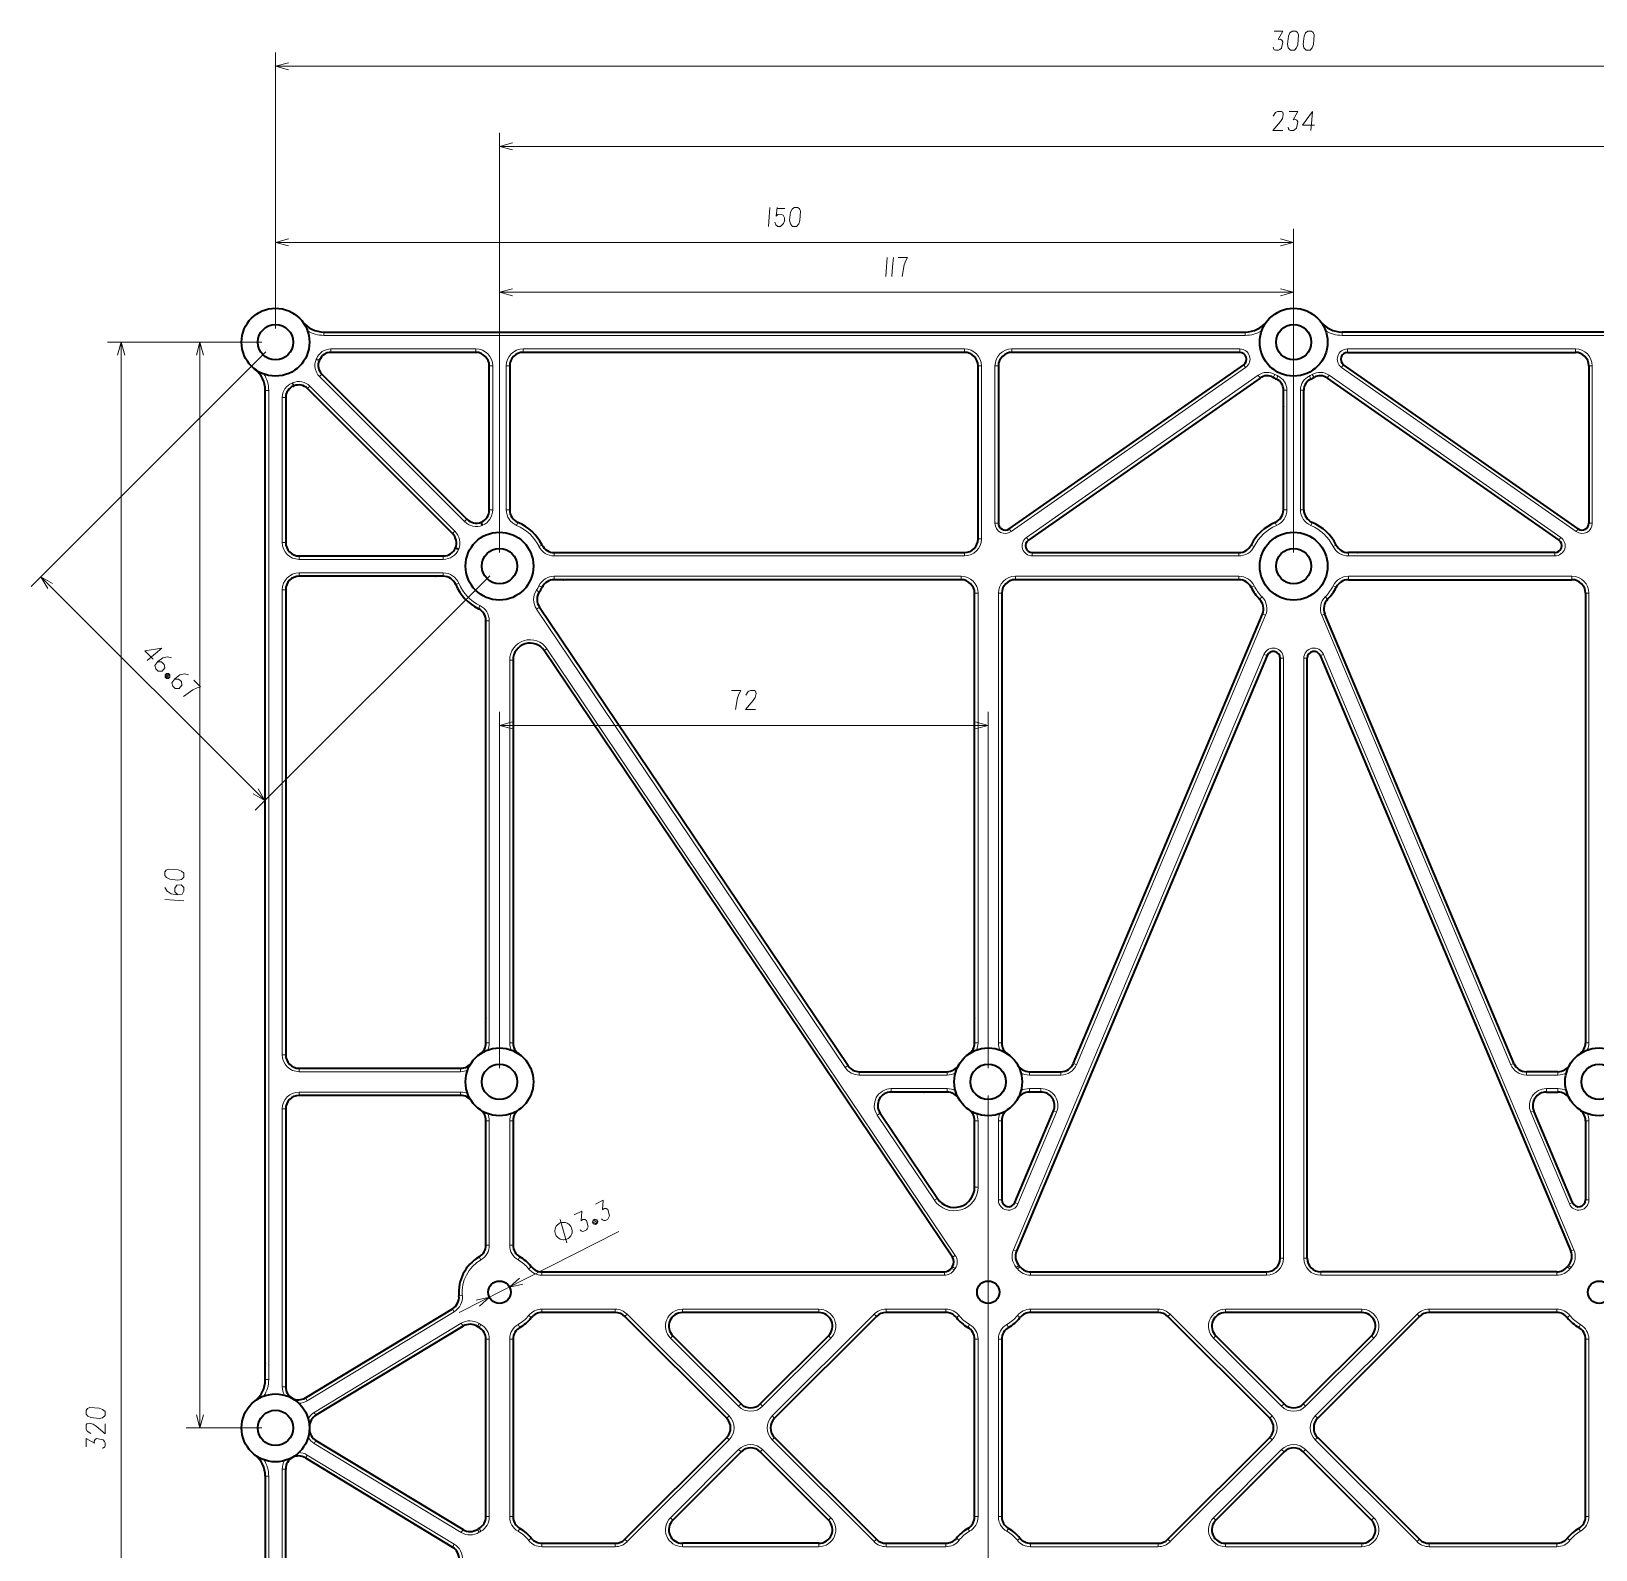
# Model space of a CAD drawing. Extents: x 297 to 1016, y 71 to 742.
# Drawn here: x 298.9 to 529.4, y 335.2 to 558.9 of the extents above; entities that cross this region are included whole.
import ezdxf

# ---------------------------------------------------------------- set-up
doc = ezdxf.new("R2010")
doc.units = 0

msp = doc.modelspace()

# ---------------------------------------------------------------- linework, layer by layer
at = {"color": 7, "lineweight": 13}
for p, q in [((334.85, 515.12), (334.85, 555.79)), ((334.85, 553.79), (634.85, 553.79)), ((367.85, 482.12), (367.85, 543.98)), ((367.85, 541.98), (601.85, 541.98)), ((334.85, 527.82), (484.85, 527.82)), ((367.85, 482.12), (367.85, 522.47)), ((484.85, 482.12), (484.85, 522.47)), ((367.85, 520.47), (484.85, 520.47)), ((477.73, 514.12), (341.98, 514.12)), ((491.98, 514.12), (627.73, 514.12)), ((333.44, 511.71), (298.87, 477.14)), ((332.85, 513.12), (310.11, 513.12)), ((312.11, 193.12), (312.11, 513.12)), ((323.71, 353.12), (323.71, 513.12)), ((343.01, 512.12), (364.35, 512.12)), ((371.35, 512.12), (436.35, 512.12)), ((443.35, 512.12), (476.92, 512.12)), ((526.35, 512.12), (492.78, 512.12)), ((366.85, 509.62), (366.85, 488.42)), ((368.85, 488.42), (368.85, 509.62)), ((438.85, 509.62), (438.85, 484.12)), ((440.85, 486.43), (440.85, 509.62)), ((477.78, 509.39), (443.21, 485.2)), ((491.92, 509.39), (526.49, 485.2)), ((528.85, 486.43), (528.85, 509.62)), ((362.7, 486.69), (341.33, 508.06)), ((445.49, 484.35), (479.64, 508.25)), ((524.21, 484.35), (490.07, 508.25)), ((333.85, 506), (333.85, 360.25)), ((335.85, 483.62), (335.85, 504.97)), ((339.91, 506.65), (361.28, 485.28)), ((359.56, 481.12), (338.35, 481.12)), ((436.35, 481.62), (375.91, 481.62)), ((476.79, 481.62), (446.35, 481.62)), ((492.91, 481.62), (523.35, 481.62)), ((300.29, 478.56), (333.29, 445.56)), ((366.44, 478.71), (331.87, 444.14)), ((338.35, 479.12), (359.56, 479.12)), ((375.91, 478.62), (435.85, 478.62)), ((443.85, 478.62), (476.79, 478.62)), ((525.85, 478.62), (492.91, 478.62)), ((335.85, 408.12), (335.85, 476.62)), ((438.35, 476.12), (438.35, 409.87)), ((441.35, 409.87), (441.35, 476.12)), ((528.35, 409.87), (528.35, 476.12)), ((418.78, 406.23), (373.31, 473.8)), ((480.72, 472.87), (452.87, 406.65)), ((488.99, 472.87), (516.83, 406.65)), ((366.35, 472.06), (366.35, 409.87)), ((374.84, 467.95), (435, 378.55)), ((369.35, 409.87), (369.35, 466.27)), ((443.56, 379.37), (480.47, 467.12)), ((483.35, 466.54), (483.35, 378.12)), ((486.35, 466.54), (486.35, 378.12)), ((526.14, 379.37), (489.23, 467.12)), ((367.85, 406.12), (367.85, 458.65)), ((367.85, 456.65), (439.85, 456.65)), ((439.85, 406.12), (439.85, 458.65)), ((362.11, 405.62), (338.35, 405.62)), ((338.35, 402.62), (362.11, 402.62)), ((439.85, 402.12), (439.85, 154.73)), ((335.85, 359.19), (335.85, 400.12)), ((361.93, 370.11), (385.45, 382.08)), ((433.4, 375.62), (374.1, 375.62)), ((480.85, 375.62), (446.1, 375.62)), ((488.85, 375.62), (523.61, 375.62)), ((361.18, 370.25), (339.52, 357.12)), ((386.67, 369.89), (401.67, 354.89)), ((394.8, 370.62), (414.9, 370.62)), ((408.03, 354.89), (423.03, 369.89)), ((466.67, 369.89), (481.67, 354.89)), ((474.8, 370.62), (494.9, 370.62)), ((488.03, 354.89), (503.03, 369.89)), ((340.55, 355.41), (362.22, 368.54)), ((366.35, 366.2), (366.35, 340.05)), ((369.35, 340.05), (369.35, 366.2)), ((438.35, 366.2), (438.35, 340.05)), ((441.35, 340.05), (441.35, 366.2)), ((528.35, 366.2), (528.35, 340.05)), ((362.22, 337.71), (340.55, 350.84)), ((401.67, 351.36), (386.67, 336.36)), ((423.03, 336.36), (408.03, 351.36)), ((481.67, 351.36), (466.67, 336.36)), ((503.03, 336.36), (488.03, 351.36)), ((361.18, 336), (339.52, 349.13)), ((333.85, 200.25), (333.85, 346)), ((335.85, 347.06), (335.85, 306.12)), ((394.8, 335.62), (414.9, 335.62)), ((494.9, 335.62), (474.8, 335.62))]:
    msp.add_line(p, q, dxfattribs=at)
at = {"color": 7, "lineweight": 13, "ltscale": 0.367325}
for p, q in [((334.85, 515.12), (334.85, 529.82)), ((484.85, 515.12), (484.85, 529.82))]:
    msp.add_line(p, q, dxfattribs=at)
at = {"color": 7, "lineweight": 35}
for p, q in [((341.98, 514.62), (477.73, 514.62)), ((627.73, 514.62), (491.98, 514.62)), ((364.35, 511.62), (343.01, 511.62)), ((366.35, 488.42), (366.35, 509.62)), ((369.35, 509.62), (369.35, 488.42)), ((436.35, 511.62), (371.35, 511.62)), ((438.35, 484.12), (438.35, 509.62)), ((441.35, 509.62), (441.35, 486.43)), ((442.93, 485.61), (477.49, 509.8)), ((476.92, 511.62), (443.35, 511.62)), ((526.78, 485.61), (492.21, 509.8)), ((492.78, 511.62), (526.35, 511.62)), ((528.35, 509.62), (528.35, 486.43)), ((341.68, 508.42), (363.05, 487.05)), ((479.92, 507.84), (445.78, 483.94)), ((489.78, 507.84), (523.92, 483.94)), ((333.35, 360.25), (333.35, 506)), ((336.35, 504.97), (336.35, 483.62)), ((360.93, 484.93), (339.56, 506.29)), ((375.91, 482.12), (436.35, 482.12)), ((446.35, 482.12), (476.79, 482.12)), ((523.35, 482.12), (492.91, 482.12)), ((338.35, 481.62), (359.56, 481.62)), ((359.56, 478.62), (338.35, 478.62)), ((435.85, 478.12), (375.91, 478.12)), ((476.79, 478.12), (443.85, 478.12)), ((492.91, 478.12), (525.85, 478.12)), ((336.35, 476.62), (336.35, 408.12)), ((437.85, 409.87), (437.85, 476.12)), ((441.85, 476.12), (441.85, 409.87)), ((527.85, 476.12), (527.85, 409.87)), ((373.73, 474.08), (419.2, 406.51)), ((452.41, 406.85), (480.25, 473.06)), ((517.3, 406.85), (489.45, 473.06)), ((365.85, 409.87), (365.85, 472.06)), ((369.85, 466.27), (369.85, 409.87)), ((434.58, 378.27), (374.43, 467.67)), ((480.93, 466.93), (444.02, 379.17)), ((482.85, 378.12), (482.85, 466.54)), ((486.85, 378.12), (486.85, 466.54)), ((488.77, 466.93), (525.68, 379.17)), ((338.35, 406.12), (362.11, 406.12)), ((362.11, 402.12), (338.35, 402.12)), ((336.35, 400.12), (336.35, 359.19)), ((374.1, 376.12), (433.4, 376.12)), ((446.1, 376.12), (480.85, 376.12)), ((523.61, 376.12), (488.85, 376.12)), ((339.26, 357.55), (360.92, 370.68)), ((401.32, 354.54), (386.32, 369.54)), ((414.9, 370.12), (394.8, 370.12)), ((423.39, 369.54), (408.39, 354.54)), ((481.32, 354.54), (466.32, 369.54)), ((494.9, 370.12), (474.8, 370.12)), ((503.39, 369.54), (488.39, 354.54)), ((362.48, 368.11), (340.81, 354.98)), ((365.85, 340.05), (365.85, 366.2)), ((369.85, 366.2), (369.85, 340.05)), ((437.85, 340.05), (437.85, 366.2)), ((441.85, 366.2), (441.85, 340.05)), ((527.85, 340.05), (527.85, 366.2)), ((340.81, 351.26), (362.48, 338.14)), ((386.32, 336.71), (401.32, 351.71)), ((408.39, 351.71), (423.39, 336.71)), ((466.32, 336.71), (481.32, 351.71)), ((488.39, 351.71), (503.39, 336.71)), ((339.26, 348.7), (360.92, 335.57)), ((333.35, 346), (333.35, 200.25)), ((336.35, 306.12), (336.35, 347.06)), ((414.9, 336.12), (394.8, 336.12)), ((474.8, 336.12), (494.9, 336.12))]:
    msp.add_line(p, q, dxfattribs=at)
at = {"color": 7, "lineweight": 13, "ltscale": 0.0125}
for p, q in [((341.98, 514.62), (341.98, 514.12)), ((477.73, 514.62), (477.73, 514.12)), ((491.98, 514.62), (491.98, 514.12)), ((343.01, 512.12), (343.01, 511.62)), ((364.35, 511.62), (364.35, 512.12)), ((371.35, 512.12), (371.35, 511.62)), ((436.35, 512.12), (436.35, 511.62)), ((443.35, 512.12), (443.35, 511.62)), ((476.92, 511.62), (476.92, 512.12)), ((492.78, 511.62), (492.78, 512.12)), ((526.35, 512.12), (526.35, 511.62)), ((340.88, 510.69), (341.34, 510.5)), ((366.35, 509.62), (366.85, 509.62)), ((368.85, 509.62), (369.35, 509.62)), ((438.85, 509.62), (438.35, 509.62)), ((440.85, 509.62), (441.35, 509.62)), ((528.85, 509.62), (528.35, 509.62)), ((337.48, 506.63), (337.29, 507.1)), ((337.58, 506.68), (337.39, 507.14)), ((341.33, 508.06), (341.68, 508.42)), ((479.64, 508.25), (479.92, 507.84)), ((482.1, 508.36), (481.85, 507.93)), ((482.52, 508.14), (482.31, 507.69)), ((487.18, 508.14), (487.39, 507.69)), ((487.6, 508.36), (487.85, 507.93)), ((490.07, 508.25), (489.78, 507.84)), ((333.85, 506), (333.35, 506)), ((335.85, 504.97), (336.35, 504.97)), ((339.56, 506.29), (339.91, 506.65)), ((483.85, 506.06), (483.35, 506.06)), ((485.85, 506.06), (486.35, 506.06)), ((362.7, 486.69), (363.05, 487.05)), ((366.35, 488.42), (366.85, 488.42)), ((368.85, 488.42), (369.35, 488.42)), ((370.57, 486.57), (370.38, 486.11)), ((440.85, 486.43), (441.35, 486.43)), ((482.13, 486.57), (482.32, 486.11)), ((483.35, 488.42), (483.85, 488.42)), ((486.35, 488.42), (485.85, 488.42)), ((487.57, 486.57), (487.38, 486.11)), ((528.85, 486.43), (528.35, 486.43)), ((360.93, 484.93), (361.28, 485.28)), ((438.35, 484.12), (438.85, 484.12)), ((445.49, 484.35), (445.78, 483.94)), ((335.85, 483.62), (336.35, 483.62)), ((375.91, 482.12), (375.91, 481.62)), ((436.35, 482.12), (436.35, 481.62)), ((446.35, 482.12), (446.35, 481.62)), ((476.79, 482.12), (476.79, 481.62)), ((478.58, 483.23), (479.03, 483.01)), ((491.12, 483.23), (490.67, 483.01)), ((492.91, 482.12), (492.91, 481.62)), ((523.35, 482.12), (523.35, 481.62)), ((338.35, 481.12), (338.35, 481.62)), ((359.56, 481.12), (359.56, 481.62)), ((338.35, 478.62), (338.35, 479.12)), ((359.56, 478.62), (359.56, 479.12)), ((375.91, 478.12), (375.91, 478.62)), ((435.85, 478.12), (435.85, 478.62)), ((443.85, 478.62), (443.85, 478.12)), ((476.79, 478.62), (476.79, 478.12)), ((479.03, 477.23), (478.58, 477.01)), ((490.67, 477.23), (491.12, 477.01)), ((492.91, 478.62), (492.91, 478.12)), ((525.85, 478.62), (525.85, 478.12)), ((336.35, 476.62), (335.85, 476.62)), ((437.85, 476.12), (438.35, 476.12)), ((441.35, 476.12), (441.85, 476.12)), ((480.2, 475.58), (479.84, 475.23)), ((489.5, 475.58), (489.86, 475.23)), ((528.35, 476.12), (527.85, 476.12)), ((373.73, 474.08), (373.31, 473.8)), ((480.72, 472.87), (480.25, 473.06)), ((488.99, 472.87), (489.45, 473.06)), ((365.85, 472.06), (366.35, 472.06)), ((369.85, 466.27), (369.35, 466.27)), ((480.93, 466.93), (480.47, 467.12)), ((483.35, 466.54), (482.85, 466.54)), ((486.35, 466.54), (486.85, 466.54)), ((488.77, 466.93), (489.23, 467.12)), ((336.35, 408.12), (335.85, 408.12)), ((365.85, 409.87), (366.35, 409.87)), ((369.85, 409.87), (369.35, 409.87)), ((437.85, 409.87), (438.35, 409.87)), ((441.35, 409.87), (441.85, 409.87)), ((528.35, 409.87), (527.85, 409.87)), ((338.35, 406.12), (338.35, 405.62)), ((362.11, 406.12), (362.11, 405.62)), ((452.87, 406.65), (452.41, 406.85)), ((420.86, 405.62), (420.86, 405.12)), ((433.79, 405.62), (433.79, 405.12)), ((445.91, 405.12), (445.91, 405.62)), ((450.56, 405.12), (450.56, 405.62)), ((519.14, 405.12), (519.14, 405.62)), ((523.79, 405.12), (523.79, 405.62)), ((338.35, 402.12), (338.35, 402.62)), ((362.11, 402.12), (362.11, 402.62)), ((425.57, 403.12), (425.57, 402.62)), ((433.79, 403.12), (433.79, 402.62)), ((445.91, 403.12), (445.91, 402.62)), ((447.62, 403.12), (447.62, 402.62)), ((522.08, 403.12), (522.08, 402.62)), ((523.79, 403.12), (523.79, 402.62)), ((336.35, 400.12), (335.85, 400.12)), ((423.49, 399.23), (423.91, 399.51)), ((449.92, 399.65), (449.46, 399.85)), ((519.78, 399.65), (520.24, 399.85)), ((365.85, 398.38), (366.35, 398.38)), ((369.85, 398.38), (369.35, 398.38)), ((438.35, 398.38), (437.85, 398.38)), ((441.35, 398.38), (441.85, 398.38)), ((528.35, 398.38), (527.85, 398.38)), ((438.35, 388.61), (437.85, 388.61)), ((431.95, 386.66), (432.36, 386.94)), ((441.35, 386.71), (441.85, 386.71)), ((444.23, 386.12), (443.77, 386.32)), ((528.35, 386.71), (527.85, 386.71)), ((364.85, 378.32), (365.1, 377.89)), ((365.85, 380.05), (366.35, 380.05)), ((369.85, 380.05), (369.35, 380.05)), ((370.85, 378.32), (370.6, 377.89)), ((434.58, 378.27), (435, 378.55)), ((444.02, 379.17), (443.56, 379.37)), ((483.35, 378.12), (482.85, 378.12)), ((486.35, 378.12), (486.85, 378.12)), ((372.54, 376.87), (372.15, 376.56)), ((374.1, 376.12), (374.1, 375.62)), ((433.4, 376.12), (433.4, 375.62)), ((434.4, 376.67), (434.82, 376.4)), ((444.36, 377.08), (443.99, 376.75)), ((444.54, 376.87), (444.15, 376.56)), ((446.1, 375.62), (446.1, 376.12)), ((480.85, 375.62), (480.85, 376.12)), ((488.85, 375.62), (488.85, 376.12)), ((523.61, 375.62), (523.61, 376.12)), ((525.17, 376.87), (525.56, 376.56)), ((525.34, 377.08), (525.72, 376.75)), ((361.88, 372.57), (362.38, 372.62)), ((360.92, 370.68), (361.18, 370.25)), ((372.15, 369.69), (372.54, 369.37)), ((374.1, 370.62), (374.1, 370.12)), ((384.9, 370.62), (384.9, 370.12)), ((386.67, 369.89), (386.32, 369.54)), ((394.8, 370.62), (394.8, 370.12)), ((414.9, 370.12), (414.9, 370.62)), ((423.39, 369.54), (423.03, 369.89)), ((424.8, 370.62), (424.8, 370.12)), ((433.61, 370.62), (433.61, 370.12)), ((435.56, 369.69), (435.17, 369.37)), ((444.15, 369.69), (444.54, 369.37)), ((446.1, 370.62), (446.1, 370.12)), ((464.9, 370.62), (464.9, 370.12)), ((466.67, 369.89), (466.32, 369.54)), ((474.8, 370.62), (474.8, 370.12)), ((494.9, 370.62), (494.9, 370.12)), ((503.03, 369.89), (503.39, 369.54)), ((504.8, 370.62), (504.8, 370.12)), ((523.61, 370.62), (523.61, 370.12)), ((525.56, 369.69), (525.17, 369.37)), ((364.6, 368.08), (364.87, 368.5)), ((364.85, 367.93), (365.1, 368.36)), ((370.6, 368.36), (370.85, 367.93)), ((393.03, 366.36), (393.39, 366.71)), ((416.32, 366.71), (416.67, 366.36)), ((437.1, 368.36), (436.85, 367.93)), ((442.6, 368.36), (442.85, 367.93)), ((473.39, 366.71), (473.03, 366.36)), ((496.67, 366.36), (496.32, 366.71)), ((527.1, 368.36), (526.85, 367.93)), ((365.85, 366.2), (366.35, 366.2)), ((369.85, 366.2), (369.35, 366.2)), ((438.35, 366.2), (437.85, 366.2)), ((441.85, 366.2), (441.35, 366.2)), ((528.35, 366.2), (527.85, 366.2)), ((333.85, 360.25), (333.35, 360.25)), ((336.35, 359.19), (335.85, 359.19)), ((339.26, 357.55), (339.52, 357.12)), ((340.81, 354.98), (340.55, 355.41)), ((403.08, 356.31), (403.44, 356.66)), ((406.27, 356.66), (406.62, 356.31)), ((483.44, 356.66), (483.08, 356.31)), ((486.27, 356.66), (486.62, 356.31)), ((401.67, 354.89), (401.32, 354.54)), ((408.39, 354.54), (408.03, 354.89)), ((481.67, 354.89), (481.32, 354.54)), ((488.03, 354.89), (488.39, 354.54)), ((340.81, 351.26), (340.55, 350.84)), ((401.67, 351.36), (401.32, 351.71)), ((408.39, 351.71), (408.03, 351.36)), ((481.67, 351.36), (481.32, 351.71)), ((488.39, 351.71), (488.03, 351.36)), ((339.26, 348.7), (339.52, 349.13)), ((403.08, 349.94), (403.44, 349.59)), ((406.27, 349.59), (406.62, 349.94)), ((483.08, 349.94), (483.44, 349.59)), ((486.62, 349.94), (486.27, 349.59)), ((333.85, 346), (333.35, 346)), ((336.35, 347.06), (335.85, 347.06)), ((365.85, 340.05), (366.35, 340.05)), ((369.85, 340.05), (369.35, 340.05)), ((393.03, 339.89), (393.39, 339.54)), ((416.32, 339.54), (416.67, 339.89)), ((438.35, 340.05), (437.85, 340.05)), ((441.85, 340.05), (441.35, 340.05)), ((473.03, 339.89), (473.39, 339.54)), ((496.32, 339.54), (496.67, 339.89)), ((527.85, 340.05), (528.35, 340.05)), ((364.6, 338.17), (364.87, 337.74)), ((364.85, 338.32), (365.1, 337.89)), ((370.85, 338.32), (370.6, 337.89)), ((372.54, 336.87), (372.15, 336.56)), ((386.32, 336.71), (386.67, 336.36)), ((423.39, 336.71), (423.03, 336.36)), ((435.17, 336.87), (435.56, 336.56)), ((437.1, 337.89), (436.85, 338.32)), ((442.85, 338.32), (442.6, 337.89)), ((444.54, 336.87), (444.15, 336.56)), ((466.32, 336.71), (466.67, 336.36)), ((503.39, 336.71), (503.03, 336.36)), ((525.17, 336.87), (525.56, 336.56)), ((526.85, 338.32), (527.1, 337.89)), ((360.92, 335.57), (361.18, 336)), ((374.1, 336.12), (374.1, 335.62)), ((384.9, 336.12), (384.9, 335.62)), ((394.8, 335.62), (394.8, 336.12)), ((414.9, 336.12), (414.9, 335.62)), ((424.8, 336.12), (424.8, 335.62)), ((433.61, 336.12), (433.61, 335.62)), ((446.1, 336.12), (446.1, 335.62)), ((464.9, 336.12), (464.9, 335.62)), ((474.8, 336.12), (474.8, 335.62)), ((494.9, 336.12), (494.9, 335.62)), ((504.8, 336.12), (504.8, 335.62)), ((523.61, 336.12), (523.61, 335.62))]:
    msp.add_line(p, q, dxfattribs=at)
at = {"color": 7, "lineweight": 35, "ltscale": 0.00025177}
for p, q in [((344.3, 514.62), (344.31, 514.62)), ((449.3, 405.62), (449.31, 405.62))]:
    msp.add_line(p, q, dxfattribs=at)
at = {"color": 7, "lineweight": 13, "ltscale": 0.27846}
for p, q in [((332.85, 513.12), (321.71, 513.12)), ((332.85, 353.12), (321.71, 353.12))]:
    msp.add_line(p, q, dxfattribs=at)
at = {"color": 7, "lineweight": 13, "ltscale": 0.012499}
for p, q in [((340.84, 510.59), (341.3, 510.39)), ((373.71, 476.29), (373.29, 476.57)), ((364.74, 473.85), (364.96, 474.3)), ((419.2, 406.51), (418.78, 406.23)), ((434.56, 376.9), (434.97, 376.61)), ((362.48, 368.11), (362.22, 368.54)), ((362.48, 338.14), (362.22, 337.71))]:
    msp.add_line(p, q, dxfattribs=at)
at = {"color": 7, "lineweight": 35, "ltscale": 0.000140455}
msp.add_line((344.25, 511.62), (344.24, 511.62), dxfattribs=at)
at = {"color": 7, "lineweight": 35, "ltscale": 0.000543213}
for p, q in [((344.32, 511.62), (344.3, 511.62)), ((333.35, 503.65), (333.35, 503.67))]:
    msp.add_line(p, q, dxfattribs=at)
at = {"color": 7, "lineweight": 35, "ltscale": 0.000551605}
for p, q in [((475.38, 511.62), (475.4, 511.62)), ((430.38, 402.62), (430.4, 402.62)), ((333.35, 362.6), (333.35, 362.57))]:
    msp.add_line(p, q, dxfattribs=at)
at = {"color": 7, "lineweight": 35, "ltscale": 7.33415e-05}
for p, q in [((475.45, 511.62), (475.45, 511.62)), ((494.25, 511.62), (494.25, 511.62))]:
    msp.add_line(p, q, dxfattribs=at)
at = {"color": 7, "lineweight": 13, "ltscale": 0.012501}
for p, q in [((477.49, 509.8), (477.78, 509.39)), ((492.21, 509.8), (491.92, 509.39)), ((442.93, 485.61), (443.21, 485.2)), ((524.21, 484.35), (523.92, 483.94)), ((526.78, 485.61), (526.49, 485.2)), ((374.12, 483.23), (373.67, 483.01)), ((361.4, 477.4), (361.86, 477.6)), ((374.12, 477.01), (373.67, 477.23)), ((374.43, 467.67), (374.84, 467.95)), ((516.83, 406.65), (517.3, 406.85)), ((525.47, 386.12), (525.93, 386.32)), ((525.68, 379.17), (526.14, 379.37))]:
    msp.add_line(p, q, dxfattribs=at)
at = {"color": 7, "lineweight": 35, "ltscale": 0.000268572}
msp.add_line((494.29, 511.62), (494.3, 511.62), dxfattribs=at)
at = {"color": 7, "lineweight": 35, "ltscale": 0.000504303}
for p, q in [((494.3, 511.62), (494.32, 511.62)), ((483.35, 503.67), (483.35, 503.65)), ((333.35, 343.67), (333.35, 343.65))]:
    msp.add_line(p, q, dxfattribs=at)
at = {"color": 7, "lineweight": 35, "ltscale": 0.000178632}
msp.add_line((493.45, 508.93), (493.46, 508.93), dxfattribs=at)
at = {"color": 7, "lineweight": 35, "ltscale": 0.000299435}
msp.add_line((340.46, 505.39), (340.47, 505.38), dxfattribs=at)
at = {"color": 7, "lineweight": 35, "ltscale": 0.000504414}
msp.add_line((340.47, 505.38), (340.49, 505.36), dxfattribs=at)
at = {"color": 7, "lineweight": 35, "ltscale": 0.000506707}
msp.add_line((477.97, 506.47), (477.95, 506.46), dxfattribs=at)
at = {"color": 7, "lineweight": 35, "ltscale": 0.00026351}
msp.add_line((477.97, 506.48), (477.96, 506.47), dxfattribs=at)
at = {"color": 7, "lineweight": 35, "ltscale": 0.441022}
for p, q in [((483.35, 488.42), (483.35, 506.06)), ((486.35, 488.42), (486.35, 506.06))]:
    msp.add_line(p, q, dxfattribs=at)
at = {"color": 7, "lineweight": 13, "ltscale": 0.441022}
for p, q in [((483.85, 506.06), (483.85, 488.42)), ((485.85, 506.06), (485.85, 488.42))]:
    msp.add_line(p, q, dxfattribs=at)
at = {"color": 7, "lineweight": 35, "ltscale": 0.000550521}
msp.add_line((491.75, 506.46), (491.73, 506.48), dxfattribs=at)
at = {"color": 7, "lineweight": 35, "ltscale": 0.000251771}
msp.add_line((336.35, 503.68), (336.35, 503.67), dxfattribs=at)
at = {"color": 7, "lineweight": 35, "ltscale": 0.000552368}
msp.add_line((366.35, 489.6), (366.35, 489.57), dxfattribs=at)
at = {"color": 7, "lineweight": 35, "ltscale": 0.000506592}
msp.add_line((483.35, 489.58), (483.35, 489.6), dxfattribs=at)
at = {"color": 7, "lineweight": 35, "ltscale": 8.2454e-05}
msp.add_line((483.35, 489.52), (483.35, 489.52), dxfattribs=at)
at = {"color": 7, "lineweight": 35, "ltscale": 0.012505}
for p, q in [((365.36, 486.13), (365.17, 486.59)), ((361.38, 482.8), (361.85, 482.61))]:
    msp.add_line(p, q, dxfattribs=at)
at = {"color": 7, "lineweight": 35, "ltscale": 0.000507111}
msp.add_line((360.11, 485.75), (360.09, 485.76), dxfattribs=at)
at = {"color": 7, "lineweight": 35, "ltscale": 8.25845e-05}
msp.add_line((360.15, 485.71), (360.15, 485.71), dxfattribs=at)
at = {"color": 7, "lineweight": 35, "ltscale": 0.000323487}
msp.add_line((494.23, 482.12), (494.24, 482.12), dxfattribs=at)
at = {"color": 7, "lineweight": 35, "ltscale": 0.000550842}
msp.add_line((358.38, 478.62), (358.4, 478.62), dxfattribs=at)
at = {"color": 7, "lineweight": 35, "ltscale": 0.000259401}
for p, q in [((377.23, 478.12), (377.24, 478.12)), ((475.47, 478.12), (475.46, 478.12)), ((358.47, 402.12), (358.46, 402.12))]:
    msp.add_line(p, q, dxfattribs=at)
at = {"color": 7, "lineweight": 35, "ltscale": 0.000514221}
msp.add_line((377.24, 478.12), (377.26, 478.12), dxfattribs=at)
at = {"color": 7, "lineweight": 35, "ltscale": 0.000517273}
for p, q in [((475.47, 478.12), (475.44, 478.12)), ((358.47, 402.12), (358.44, 402.12))]:
    msp.add_line(p, q, dxfattribs=at)
at = {"color": 7, "lineweight": 35, "ltscale": 0.000537872}
msp.add_line((494.26, 478.12), (494.24, 478.12), dxfattribs=at)
at = {"color": 7, "lineweight": 35, "ltscale": 0.000538635}
for p, q in [((365.85, 470.72), (365.85, 470.74)), ((365.85, 394.72), (365.85, 394.74)), ((437.85, 394.72), (437.85, 394.74)), ((527.85, 394.72), (527.85, 394.74))]:
    msp.add_line(p, q, dxfattribs=at)
at = {"color": 7, "lineweight": 35, "ltscale": 0.000504012}
msp.add_line((479.8, 471.99), (479.8, 471.97), dxfattribs=at)
at = {"color": 7, "lineweight": 35, "ltscale": 0.000534821}
for p, q in [((365.85, 413.53), (365.85, 413.51)), ((437.85, 413.53), (437.85, 413.51))]:
    msp.add_line(p, q, dxfattribs=at)
at = {"color": 7, "lineweight": 35, "ltscale": 0.00032349}
for p, q in [((369.85, 413.5), (369.85, 413.51)), ((441.85, 413.5), (441.85, 413.51)), ((369.85, 394.75), (369.85, 394.73)), ((441.85, 394.75), (441.85, 394.73))]:
    msp.add_line(p, q, dxfattribs=at)
at = {"color": 7, "lineweight": 35, "ltscale": 0.000535583}
msp.add_line((527.85, 413.53), (527.85, 413.51), dxfattribs=at)
at = {"color": 7, "lineweight": 35, "ltscale": 0.323354}
msp.add_line((420.86, 405.62), (433.79, 405.62), dxfattribs=at)
at = {"color": 7, "lineweight": 13, "ltscale": 0.323354}
msp.add_line((433.79, 405.12), (420.86, 405.12), dxfattribs=at)
at = {"color": 7, "lineweight": 35, "ltscale": 0.116257}
for p, q in [((445.91, 405.62), (450.56, 405.62)), ((523.79, 405.62), (519.14, 405.62))]:
    msp.add_line(p, q, dxfattribs=at)
at = {"color": 7, "lineweight": 13, "ltscale": 0.116257}
for p, q in [((450.56, 405.12), (445.91, 405.12)), ((519.14, 405.12), (523.79, 405.12))]:
    msp.add_line(p, q, dxfattribs=at)
at = {"color": 7, "lineweight": 13, "ltscale": 0.205598}
msp.add_line((425.57, 403.12), (433.79, 403.12), dxfattribs=at)
at = {"color": 7, "lineweight": 35, "ltscale": 0.205598}
msp.add_line((433.79, 402.62), (425.57, 402.62), dxfattribs=at)
at = {"color": 7, "lineweight": 13, "ltscale": 0.042658}
msp.add_line((445.91, 403.12), (447.62, 403.12), dxfattribs=at)
at = {"color": 7, "lineweight": 35, "ltscale": 0.042658}
msp.add_line((447.62, 402.62), (445.91, 402.62), dxfattribs=at)
at = {"color": 7, "lineweight": 13, "ltscale": 0.042657}
msp.add_line((523.79, 403.12), (522.08, 403.12), dxfattribs=at)
at = {"color": 7, "lineweight": 35, "ltscale": 0.042657}
msp.add_line((522.08, 402.62), (523.79, 402.62), dxfattribs=at)
at = {"color": 7, "lineweight": 13, "ltscale": 0.378685}
msp.add_line((431.95, 386.66), (423.49, 399.23), dxfattribs=at)
at = {"color": 7, "lineweight": 35, "ltscale": 0.378685}
msp.add_line((423.91, 399.51), (432.36, 386.94), dxfattribs=at)
at = {"color": 7, "lineweight": 35, "ltscale": 0.366953}
for p, q in [((443.77, 386.32), (449.46, 399.85)), ((525.93, 386.32), (520.24, 399.85))]:
    msp.add_line(p, q, dxfattribs=at)
at = {"color": 7, "lineweight": 13, "ltscale": 0.366953}
msp.add_line((449.92, 399.65), (444.23, 386.12), dxfattribs=at)
at = {"color": 7, "lineweight": 13, "ltscale": 0.366952}
msp.add_line((519.78, 399.65), (525.47, 386.12), dxfattribs=at)
at = {"color": 7, "lineweight": 35, "ltscale": 0.458181}
for p, q in [((365.85, 380.05), (365.85, 398.38)), ((369.85, 398.38), (369.85, 380.05))]:
    msp.add_line(p, q, dxfattribs=at)
at = {"color": 7, "lineweight": 13, "ltscale": 0.458181}
for p, q in [((366.35, 398.38), (366.35, 380.05)), ((369.35, 380.05), (369.35, 398.38))]:
    msp.add_line(p, q, dxfattribs=at)
at = {"color": 7, "lineweight": 35, "ltscale": 0.244108}
msp.add_line((437.85, 388.61), (437.85, 398.38), dxfattribs=at)
at = {"color": 7, "lineweight": 13, "ltscale": 0.244108}
msp.add_line((438.35, 398.38), (438.35, 388.61), dxfattribs=at)
at = {"color": 7, "lineweight": 13, "ltscale": 0.291833}
for p, q in [((441.35, 386.71), (441.35, 398.38)), ((528.35, 386.71), (528.35, 398.38))]:
    msp.add_line(p, q, dxfattribs=at)
at = {"color": 7, "lineweight": 35, "ltscale": 0.291833}
for p, q in [((441.85, 398.38), (441.85, 386.71)), ((527.85, 398.38), (527.85, 386.71))]:
    msp.add_line(p, q, dxfattribs=at)
at = {"color": 7, "lineweight": 13, "ltscale": 0.270132}
for p, q in [((374.1, 370.62), (384.9, 370.62)), ((384.9, 335.62), (374.1, 335.62))]:
    msp.add_line(p, q, dxfattribs=at)
at = {"color": 7, "lineweight": 35, "ltscale": 0.270132}
for p, q in [((384.9, 370.12), (374.1, 370.12)), ((374.1, 336.12), (384.9, 336.12))]:
    msp.add_line(p, q, dxfattribs=at)
at = {"color": 7, "lineweight": 13, "ltscale": 0.220132}
for p, q in [((424.8, 370.62), (433.61, 370.62)), ((433.61, 335.62), (424.8, 335.62))]:
    msp.add_line(p, q, dxfattribs=at)
at = {"color": 7, "lineweight": 35, "ltscale": 0.220132}
for p, q in [((433.61, 370.12), (424.8, 370.12)), ((424.8, 336.12), (433.61, 336.12))]:
    msp.add_line(p, q, dxfattribs=at)
at = {"color": 7, "lineweight": 13, "ltscale": 0.470132}
for p, q in [((446.1, 370.62), (464.9, 370.62)), ((464.9, 335.62), (446.1, 335.62))]:
    msp.add_line(p, q, dxfattribs=at)
at = {"color": 7, "lineweight": 35, "ltscale": 0.470132}
for p, q in [((464.9, 370.12), (446.1, 370.12)), ((446.1, 336.12), (464.9, 336.12))]:
    msp.add_line(p, q, dxfattribs=at)
at = {"color": 7, "lineweight": 13, "ltscale": 0.470131}
for p, q in [((504.8, 370.62), (523.61, 370.62)), ((523.61, 335.62), (504.8, 335.62))]:
    msp.add_line(p, q, dxfattribs=at)
at = {"color": 7, "lineweight": 35, "ltscale": 0.470131}
for p, q in [((523.61, 370.12), (504.8, 370.12)), ((504.8, 336.12), (523.61, 336.12))]:
    msp.add_line(p, q, dxfattribs=at)
at = {"color": 7, "lineweight": 35, "ltscale": 0.35533}
for p, q in [((393.39, 366.71), (403.44, 356.66)), ((406.27, 356.66), (416.32, 366.71)), ((473.39, 366.71), (483.44, 356.66)), ((486.27, 356.66), (496.32, 366.71)), ((393.39, 339.54), (403.44, 349.59)), ((406.27, 349.59), (416.32, 339.54)), ((483.44, 349.59), (473.39, 339.54)), ((496.32, 339.54), (486.27, 349.59))]:
    msp.add_line(p, q, dxfattribs=at)
at = {"color": 7, "lineweight": 13, "ltscale": 0.35533}
for p, q in [((403.08, 356.31), (393.03, 366.36)), ((416.67, 366.36), (406.62, 356.31)), ((483.08, 356.31), (473.03, 366.36)), ((496.67, 366.36), (486.62, 356.31)), ((403.08, 349.94), (393.03, 339.89)), ((416.67, 339.89), (406.62, 349.94)), ((473.03, 339.89), (483.08, 349.94)), ((486.62, 349.94), (496.67, 339.89))]:
    msp.add_line(p, q, dxfattribs=at)
at = {"color": 7, "lineweight": 35, "ltscale": 0.000258811}
msp.add_line((342.15, 359.3), (342.16, 359.31), dxfattribs=at)
at = {"color": 7, "lineweight": 35, "ltscale": 0.000527171}
msp.add_line((343.73, 356.75), (343.71, 356.74), dxfattribs=at)
at = {"color": 7, "lineweight": 35, "ltscale": 0.00017834}
msp.add_line((343.71, 349.51), (343.72, 349.5), dxfattribs=at)
at = {"color": 7, "lineweight": 35, "ltscale": 0.00054981}
msp.add_line((342.18, 346.93), (342.16, 346.94), dxfattribs=at)
at = {"color": 7, "lineweight": 13}
for points in [[(481.82, 556.59), (481.89, 556.38), (482, 556.21), (482.21, 556.14), (482.63, 556.14), (482.8, 556.24), (483.05, 556.45), (483.26, 557.4), (483.12, 557.64), (482.84, 557.78), (482.56, 557.71), (483.26, 558.94), (482, 558.94)], [(336.78, 554.31), (334.85, 553.79), (336.78, 553.27)], [(483.26, 544.33), (481.79, 544.33), (482.91, 545.66), (483.19, 546.08), (483.33, 546.68), (483.26, 547.03), (483.08, 547.13), (482.49, 547.13), (482.17, 546.99), (481.82, 546.43)], [(484.03, 544.79), (484.1, 544.58), (484.2, 544.4), (484.41, 544.33), (484.83, 544.33), (485.01, 544.44), (485.25, 544.65), (485.46, 545.59), (485.32, 545.84), (485.04, 545.98), (484.76, 545.91), (485.46, 547.13), (484.2, 547.13)], [(487.39, 544.33), (487.53, 545.91), (487.63, 547.13), (486.16, 545.1), (487.91, 545.1)], [(369.78, 542.5), (367.85, 541.98), (369.78, 541.46)], [(407.7, 532.97), (407.59, 531.57), (407.49, 530.17)], [(408.4, 530.8), (408.54, 530.41), (408.85, 530.17), (409.27, 530.17), (409.69, 530.59), (409.83, 531.01), (409.83, 531.46), (409.62, 531.85), (409.24, 531.99), (408.85, 531.92), (408.61, 531.71), (408.75, 532.97)], [(408.75, 532.83), (409.9, 532.83)], [(336.78, 528.33), (334.85, 527.82), (336.78, 527.3)], [(482.92, 527.3), (484.85, 527.82), (482.92, 528.33)], [(424.97, 525.62), (424.86, 524.22), (424.76, 522.82)], [(425.88, 525.62), (425.77, 524.22), (425.67, 522.82)], [(427.17, 522.82), (427.45, 524.53), (427.7, 525.16), (427.94, 525.62), (426.58, 525.62)], [(369.78, 520.98), (367.85, 520.47), (369.78, 519.95)], [(482.92, 519.95), (484.85, 520.47), (482.92, 520.98)], [(312.63, 511.19), (312.11, 513.12), (311.59, 511.19)], [(324.23, 511.19), (323.71, 513.12), (323.2, 511.19)], [(302.02, 477.56), (300.29, 478.56), (301.29, 476.83)], [(315.94, 466.23), (317.15, 467.25), (318.09, 468.04), (315.61, 467.64), (316.85, 466.41)], [(319.52, 466.6), (318.93, 466.75), (318.24, 466.6), (317.5, 466.06), (317.05, 465.46), (317.2, 464.97), (317.54, 464.62), (318.14, 464.62), (318.53, 465.12), (318.46, 465.64), (318.04, 466.01), (317.5, 466.01)], [(318.58, 463.98), (318.98, 463.58)], [(319.18, 463.68), (318.68, 464.18)], [(318.88, 464.28), (319.28, 463.88)], [(322.05, 464.08), (321.45, 464.23), (320.76, 464.08), (320.02, 463.53), (319.57, 462.94), (319.72, 462.45), (320.07, 462.1), (320.66, 462.1), (321.06, 462.59), (320.98, 463.11), (320.56, 463.48), (320.02, 463.48)], [(321.28, 460.89), (322.69, 461.9), (323.31, 462.17), (323.81, 462.32), (322.84, 463.29)], [(402.64, 459), (402.92, 460.72), (403.17, 461.35), (403.41, 461.8), (402.05, 461.8)], [(405.58, 459), (404.11, 459), (405.23, 460.33), (405.51, 460.75), (405.65, 461.35), (405.58, 461.7), (405.41, 461.8), (404.81, 461.8), (404.5, 461.66), (404.15, 461.1)], [(369.78, 457.17), (367.85, 456.65), (369.78, 456.13)], [(437.92, 456.13), (439.85, 456.65), (437.92, 457.17)], [(331.55, 446.56), (333.29, 445.56), (332.29, 447.29)], [(318.56, 432.74), (318.88, 432.21), (319.47, 431.83), (320.38, 431.69), (321.12, 431.79), (321.36, 432.25), (321.36, 432.74), (320.94, 433.16), (320.31, 433.09), (320, 432.67), (320.03, 432.11), (320.42, 431.72)], [(318.56, 430.99), (319.96, 430.88), (321.36, 430.78)], [(379.75, 382.33), (379.9, 382.17), (380.08, 382.06), (380.3, 382.1), (380.67, 382.29), (380.78, 382.46), (380.9, 382.76), (380.66, 383.7), (380.42, 383.85), (380.11, 383.85), (379.89, 383.66), (379.96, 385.07), (378.84, 384.5)], [(382.9, 383.93), (383.05, 383.78), (383.23, 383.67), (383.45, 383.7), (383.82, 383.89), (383.93, 384.06), (384.05, 384.36), (383.81, 385.3), (383.57, 385.46), (383.26, 385.45), (383.04, 385.26), (383.11, 386.67), (381.99, 386.1)], [(377.77, 380.42), (376.8, 383.85)], [(381.6, 383.55), (382.1, 383.8)], [(382.26, 383.65), (381.63, 383.33)], [(381.79, 383.17), (382.29, 383.43)], [(370.81, 375.21), (369.32, 373.87), (371.28, 374.29)], [(364.89, 371.04), (366.38, 372.38), (364.42, 371.96)], [(323.2, 355.06), (323.71, 353.12), (324.23, 355.06)], [(309.76, 353.74), (309.76, 352.27), (308.43, 353.39), (308.01, 353.67), (307.42, 353.81), (307.07, 353.74), (306.96, 353.56), (306.96, 352.97), (307.1, 352.65), (307.66, 352.3)], [(309.31, 350.13), (309.52, 350.2), (309.69, 350.31), (309.76, 350.52), (309.76, 350.94), (309.66, 351.11), (309.45, 351.36), (308.5, 351.57), (308.26, 351.43), (308.12, 351.15), (308.19, 350.87), (306.96, 351.57), (306.96, 350.31)]]:
    msp.add_lwpolyline(points, dxfattribs=at)
for points in [[(484.97, 556.14), (485.29, 556.52), (485.46, 557.01), (485.57, 558.41), (485.43, 558.76), (485.15, 558.94), (484.62, 558.94), (484.31, 558.69), (484.1, 558.24), (483.96, 557.05), (484.06, 556.52), (484.38, 556.14)], [(487.28, 556.14), (487.6, 556.52), (487.77, 557.01), (487.88, 558.41), (487.74, 558.76), (487.46, 558.94), (486.93, 558.94), (486.62, 558.69), (486.41, 558.24), (486.27, 557.05), (486.37, 556.52), (486.69, 556.14)], [(411.62, 530.17), (411.93, 530.55), (412.11, 531.04), (412.21, 532.44), (412.07, 532.79), (411.79, 532.97), (411.27, 532.97), (410.95, 532.72), (410.74, 532.27), (410.6, 531.08), (410.71, 530.55), (411.02, 530.17)], [(318.58, 463.78), (318.78, 463.58), (319.08, 463.58), (319.28, 463.78), (319.28, 464.08), (319.08, 464.28), (318.78, 464.28), (318.58, 464.08)], [(321.36, 434.87), (320.98, 435.19), (320.49, 435.36), (319.09, 435.47), (318.74, 435.33), (318.56, 435.05), (318.56, 434.52), (318.81, 434.21), (319.26, 434), (320.45, 433.86), (320.98, 433.96), (321.36, 434.28)], [(378.43, 382.72), (378.37, 382.82), (378.22, 383), (378.08, 383.13), (377.98, 383.21), (377.8, 383.31), (377.56, 383.39), (377.35, 383.41), (377.22, 383.41), (377.04, 383.38), (376.81, 383.33), (376.7, 383.28), (376.6, 383.22), (376.42, 383.07), (376.29, 382.94), (376.21, 382.83), (376.11, 382.65), (376.03, 382.41), (376, 382.2), (376.01, 382.07), (376.03, 381.89), (376.09, 381.66), (376.14, 381.55), (376.19, 381.45), (376.35, 381.27), (376.48, 381.14), (376.59, 381.06), (376.77, 380.96), (377.01, 380.88), (377.21, 380.86), (377.35, 380.86), (377.53, 380.88), (377.76, 380.94), (377.87, 380.99), (377.97, 381.04), (378.15, 381.2), (378.28, 381.33), (378.36, 381.44), (378.46, 381.62), (378.54, 381.86), (378.56, 382.07), (378.56, 382.2), (378.53, 382.38), (378.48, 382.61)], [(381.98, 383.11), (382.23, 383.24), (382.32, 383.52), (382.19, 383.77), (381.91, 383.86), (381.66, 383.73), (381.57, 383.45), (381.7, 383.2)], [(309.76, 355.52), (309.38, 355.84), (308.89, 356.01), (307.49, 356.12), (307.14, 355.98), (306.96, 355.7), (306.96, 355.17), (307.21, 354.86), (307.66, 354.65), (308.85, 354.51), (309.38, 354.61), (309.76, 354.93)]]:
    msp.add_lwpolyline(points, close=True, dxfattribs=at)
at = {"color": 7, "lineweight": 35}
for centre, radius in [((334.85, 513.12), 5), ((484.85, 513.12), 5), ((334.85, 513.12), 2.6), ((484.85, 513.12), 2.6), ((367.85, 480.12), 5), ((484.85, 480.12), 5), ((367.85, 480.12), 2.6), ((484.85, 480.12), 2.6), ((367.85, 404.12), 5), ((439.85, 404.12), 5), ((529.85, 404.12), 5), ((367.85, 404.12), 2.6), ((439.85, 404.12), 2.6), ((529.85, 404.12), 2.6), ((367.85, 373.12), 1.65), ((439.85, 373.12), 1.65), ((529.85, 373.12), 1.65), ((334.85, 353.12), 5), ((334.85, 353.12), 2.6)]:
    msp.add_circle(centre, radius, dxfattribs=at)
for centre, radius, start, end in [((341.98, 518.62), 4, 217.6699, 270), ((477.73, 518.62), 4, 270, 322.3301), ((491.98, 518.62), 4, 217.6699, 270), ((342.95, 509.69), 1.8, 157.0243, 225), ((334.85, 513.12), 7, 337.0243, 337.9757), ((343.01, 509.82), 1.8, 90, 157.9757), ((364.35, 509.62), 2, 0, 90), ((371.35, 509.62), 2, 90, 180), ((436.35, 509.62), 2, 0, 90), ((443.35, 509.62), 2, 90, 180), ((476.92, 510.62), 1, 304.992, 90), ((492.78, 510.62), 1, 90, 235.008), ((526.35, 509.62), 2, 0, 90), ((329.35, 506), 4, 0, 52.3301), ((480.95, 506.37), 1.8, 60.021, 124.992), ((484.85, 513.12), 6, 240.021, 244.971), ((481.55, 506.06), 1.8, 0, 64.971), ((488.15, 506.06), 1.8, 115.029, 180), ((484.85, 513.12), 6, 295.029, 299.979), ((488.75, 506.37), 1.8, 55.008, 119.979), ((338.15, 504.97), 1.8, 112.0243, 180), ((334.85, 513.12), 7, 292.0243, 292.9757), ((338.29, 505.02), 1.8, 45, 112.9757), ((364.46, 488.46), 2, 225, 290.7655), ((364.35, 488.42), 2, 294.2345, 360), ((371.35, 488.42), 2, 180, 247.1146), ((367.85, 480.12), 7, 26.3878, 67.1146), ((442.35, 486.43), 1, 180, 304.992), ((484.85, 480.12), 7, 112.8854, 153.6122), ((481.35, 488.42), 2, 292.8854, 360), ((488.35, 488.42), 2, 180, 247.1146), ((484.85, 480.12), 7, 26.3878, 67.1146), ((527.35, 486.43), 1, 235.008, 360), ((359.51, 483.51), 2, 339.2345, 45), ((436.35, 484.12), 2, 270, 360), ((338.35, 483.62), 2, 180, 270), ((359.56, 483.62), 2, 270, 335.7655), ((375.91, 484.12), 2, 206.3878, 270), ((446.35, 483.12), 1, 124.992, 270), ((476.79, 484.12), 2, 270, 333.6122), ((492.91, 484.12), 2, 206.3878, 270), ((523.35, 483.12), 1, 270, 55.008), ((338.35, 476.62), 2, 90, 180), ((359.56, 476.62), 2, 22.8854, 90), ((367.85, 480.12), 7, 202.8854, 243.6122), ((375.91, 476.12), 2, 90, 153.6122), ((435.85, 476.12), 2, 0, 90), ((443.85, 476.12), 2, 90, 180), ((476.79, 476.12), 2, 26.3878, 90), ((492.91, 476.12), 2, 90, 153.6122), ((525.85, 476.12), 2, 0, 90), ((375.38, 475.2), 2, 146.8219, 213.9365), ((367.85, 480.12), 7, 326.8219, 333.6122), ((484.85, 480.12), 7, 206.3878, 224.3049), ((478.41, 473.84), 2, 337.1903, 44.3049), ((491.29, 473.84), 2, 135.6951, 202.8097), ((484.85, 480.12), 7, 315.6951, 333.6122), ((363.85, 472.06), 2, 0, 63.6122), ((372.35, 466.27), 2.5, 33.9365, 180), ((481.85, 466.54), 1, 0, 157.1903), ((487.85, 466.54), 1, 22.8097, 180), ((338.35, 408.12), 2, 180, 270), ((363.85, 409.87), 2, 304.8499, 360), ((371.85, 409.87), 2, 180, 235.1501), ((435.85, 409.87), 2, 304.8499, 360), ((443.85, 409.87), 2, 180, 235.1501), ((525.85, 409.87), 2, 304.8499, 0), ((362.11, 408.12), 2, 270, 325.1501), ((420.86, 407.62), 2, 213.9365, 270), ((433.79, 407.62), 2, 270, 330), ((445.91, 407.62), 2, 210, 270), ((450.56, 407.62), 2, 270, 337.1903), ((519.14, 407.62), 2, 202.8097, 270), ((523.79, 407.62), 2, 270, 330), ((338.35, 400.12), 2, 90, 180), ((362.11, 400.12), 2, 34.8499, 90), ((425.57, 400.62), 2, 90, 213.9365), ((433.79, 400.62), 2, 30, 90), ((445.91, 400.62), 2, 90, 150), ((447.62, 400.62), 2, 337.1903, 90), ((522.08, 400.62), 2, 90, 202.8097), ((523.79, 400.62), 2, 30, 90), ((363.85, 398.38), 2, 0, 55.1501), ((371.85, 398.38), 2, 124.8499, 180), ((435.85, 398.38), 2, 0, 55.1501), ((443.85, 398.38), 2, 124.8499, 180), ((525.85, 398.38), 2, 0, 55.1501), ((434.85, 388.61), 3, 213.9365, 360), ((442.85, 386.71), 1, 180, 337.1903), ((526.85, 386.71), 1, 202.8097, 360), ((367.85, 373.12), 6, 120, 185.2739), ((363.85, 380.05), 2, 300, 360), ((371.85, 380.05), 2, 180, 240), ((367.85, 373.12), 6, 38.6822, 60), ((433.59, 377.6), 1.2, 324.4635, 33.9365), ((445.87, 378.4), 2, 157.1903, 221.2458), ((480.85, 378.12), 2, 270, 360), ((488.85, 378.12), 2, 180, 270), ((523.84, 378.4), 2, 318.7542, 22.8097), ((374.1, 378.12), 2, 218.6822, 270), ((433.4, 377.32), 1.2, 270, 326.9443), ((439.85, 373.12), 6.5, 144.4635, 146.9443), ((439.85, 373.12), 6, 38.6822, 41.2458), ((446.1, 378.12), 2, 218.6822, 270), ((523.61, 378.12), 2, 270, 321.3178), ((529.85, 373.12), 6, 138.7542, 141.3178), ((359.89, 372.39), 2, 301.2184, 5.2739), ((367.85, 373.12), 6, 300, 321.3178), ((374.1, 368.12), 2, 90, 141.3178), ((384.9, 368.12), 2, 45, 90), ((394.8, 368.12), 2, 90, 225), ((414.9, 368.12), 2, 315, 90), ((424.8, 368.12), 2, 90, 135), ((433.61, 368.12), 2, 38.6822, 90), ((439.85, 373.12), 6, 218.6822, 240), ((439.85, 373.12), 6, 300, 321.3178), ((446.1, 368.12), 2, 90, 141.3178), ((464.9, 368.12), 2, 45, 90), ((474.8, 368.12), 2, 90, 225), ((494.9, 368.12), 2, 315, 90), ((504.8, 368.12), 2, 90, 135), ((523.61, 368.12), 2, 38.6822, 90), ((529.85, 373.12), 6, 218.6822, 240), ((363.51, 366.4), 2, 57.1629, 121.2184), ((367.85, 373.12), 6, 237.1629, 240), ((363.85, 366.2), 2, 360, 60), ((371.85, 366.2), 2, 120, 180), ((435.85, 366.2), 2, 0, 60), ((443.85, 366.2), 2, 120, 180), ((525.85, 366.2), 2, 0, 60), ((329.35, 360.25), 4, 307.6699, 0), ((338.35, 359.19), 2, 180, 238.4765), ((338.22, 359.26), 2, 242.7419, 301.2184), ((341.85, 353.27), 2, 121.2184, 180), ((404.85, 358.07), 2, 225, 315), ((484.85, 358.07), 2, 225, 315), ((341.85, 352.97), 2, 180, 238.7816), ((399.9, 353.12), 2, 315, 45), ((409.8, 353.12), 2, 135, 225), ((479.9, 353.12), 2, 315, 45), ((489.8, 353.12), 2, 135, 225), ((329.35, 346), 4, 0, 52.3301), ((338.35, 347.06), 2, 121.5235, 180), ((338.22, 346.99), 2, 58.7816, 117.2581), ((404.85, 348.17), 2, 45, 135), ((484.85, 348.17), 2, 45, 135), ((363.85, 340.05), 2, 300, 360), ((371.85, 340.05), 2, 180, 240), ((394.8, 338.12), 2, 135, 270), ((414.9, 338.12), 2, 270, 45), ((435.85, 340.05), 2, 300, 360), ((443.85, 340.05), 2, 180, 240), ((474.8, 338.12), 2, 135, 270), ((494.9, 338.12), 2, 270, 45), ((525.85, 340.05), 2, 300, 360), ((363.51, 339.85), 2, 238.7816, 302.8371), ((367.85, 333.12), 6, 120, 122.8371), ((367.85, 333.12), 6, 38.6822, 60), ((374.1, 338.12), 2, 218.6822, 270), ((384.9, 338.12), 2, 270, 315), ((424.8, 338.12), 2, 225, 270), ((433.61, 338.12), 2, 270, 321.3178), ((439.85, 333.12), 6, 120, 141.3178), ((439.85, 333.12), 6, 38.6822, 60), ((446.1, 338.12), 2, 218.6822, 270), ((464.9, 338.12), 2, 270, 315), ((504.8, 338.12), 2, 225, 270), ((523.61, 338.12), 2, 270, 321.3178), ((529.85, 333.12), 6, 120, 141.3178), ((359.89, 333.86), 2, 354.7261, 58.7816)]:
    msp.add_arc(centre, radius, start, end, dxfattribs=at)
at = {"color": 7, "lineweight": 13}
for centre, radius, start, end in [((341.98, 518.62), 4.5, 237.389, 270), ((477.73, 518.62), 4.5, 270, 302.611), ((491.98, 518.62), 4.5, 237.389, 270), ((343.01, 509.82), 2.3, 90, 157.9757), ((364.35, 509.62), 2.5, 0, 90), ((371.35, 509.62), 2.5, 90, 180), ((436.35, 509.62), 2.5, 0, 90), ((443.35, 509.62), 2.5, 90, 180), ((476.92, 510.62), 1.5, 304.992, 90), ((492.78, 510.62), 1.5, 90, 235.008), ((526.35, 509.62), 2.5, 0, 90), ((342.95, 509.69), 2.3, 157.0243, 225), ((334.85, 513.12), 6.5, 337.0243, 337.9757), ((329.35, 506), 4.5, 0, 32.611), ((338.15, 504.97), 2.3, 112.0243, 180), ((334.85, 513.12), 6.5, 292.0243, 292.9757), ((338.29, 505.02), 2.3, 45, 112.9757), ((480.95, 506.37), 2.3, 60.021, 124.992), ((484.85, 513.12), 5.5, 240.021, 244.971), ((481.55, 506.06), 2.3, 0, 64.971), ((488.15, 506.06), 2.3, 115.029, 180), ((484.85, 513.12), 5.5, 295.029, 299.979), ((488.75, 506.37), 2.3, 55.008, 119.979), ((364.46, 488.46), 2.5, 225, 291.1125), ((364.35, 488.42), 2.5, 293.8875, 360), ((371.35, 488.42), 2.5, 180, 247.1146), ((442.35, 486.43), 1.5, 180, 304.992), ((481.35, 488.42), 2.5, 292.8854, 360), ((488.35, 488.42), 2.5, 180, 247.1146), ((527.35, 486.43), 1.5, 235.008, 360), ((359.51, 483.51), 2.5, 338.8875, 45), ((367.85, 480.12), 6.5, 26.3878, 67.1146), ((436.35, 484.12), 2.5, 270, 360), ((446.35, 483.12), 1.5, 124.992, 270), ((484.85, 480.12), 6.5, 112.8854, 153.6122), ((484.85, 480.12), 6.5, 26.3878, 67.1146), ((523.35, 483.12), 1.5, 270, 55.008), ((338.35, 483.62), 2.5, 180, 270), ((359.56, 483.62), 2.5, 270, 336.1125), ((375.91, 484.12), 2.5, 206.3878, 270), ((476.79, 484.12), 2.5, 270, 333.6122), ((492.91, 484.12), 2.5, 206.3878, 270), ((338.35, 476.62), 2.5, 90, 180), ((359.56, 476.62), 2.5, 22.8854, 90), ((367.85, 480.12), 6.5, 202.8854, 243.6122), ((367.85, 480.12), 6.5, 326.8219, 333.6122), ((375.91, 476.12), 2.5, 90, 153.6122), ((435.85, 476.12), 2.5, 0, 90), ((443.85, 476.12), 2.5, 90, 180), ((476.79, 476.12), 2.5, 26.3878, 90), ((484.85, 480.12), 6.5, 206.3878, 224.3049), ((484.85, 480.12), 6.5, 315.6951, 333.6122), ((492.91, 476.12), 2.5, 90, 153.6122), ((525.85, 476.12), 2.5, 0, 90), ((375.38, 475.2), 2.5, 146.8219, 213.9365), ((478.41, 473.84), 2.5, 337.1903, 44.3049), ((491.29, 473.84), 2.5, 135.6951, 202.8097), ((363.85, 472.06), 2.5, 0, 63.6122), ((372.35, 466.27), 3, 33.9365, 180), ((481.85, 466.54), 1.5, 0, 157.1903), ((487.85, 466.54), 1.5, 22.8097, 180), ((338.35, 408.12), 2.5, 180, 270), ((363.85, 409.87), 2.5, 335.0487, 360), ((371.85, 409.87), 2.5, 180, 204.9513), ((435.85, 409.87), 2.5, 335.0487, 360), ((443.85, 409.87), 2.5, 180, 204.9513), ((525.85, 409.87), 2.5, 335.0487, 360), ((362.11, 408.12), 2.5, 270, 294.9513), ((420.86, 407.62), 2.5, 213.9365, 270), ((450.56, 407.62), 2.5, 270, 337.1903), ((519.14, 407.62), 2.5, 202.8097, 270), ((433.79, 407.62), 2.5, 270, 299.8012), ((445.91, 407.62), 2.5, 240.1988, 270), ((523.79, 407.62), 2.5, 270, 299.8012), ((338.35, 400.12), 2.5, 90, 180), ((362.11, 400.12), 2.5, 65.0487, 90), ((425.57, 400.62), 2.5, 90, 213.9365), ((433.79, 400.62), 2.5, 60.1988, 90), ((445.91, 400.62), 2.5, 90, 119.8012), ((447.62, 400.62), 2.5, 337.1903, 90), ((522.08, 400.62), 2.5, 90, 202.8097), ((523.79, 400.62), 2.5, 60.1988, 90), ((363.85, 398.38), 2.5, 0, 24.9513), ((371.85, 398.38), 2.5, 155.0487, 180), ((435.85, 398.38), 2.5, 0, 24.9513), ((443.85, 398.38), 2.5, 155.0487, 180), ((525.85, 398.38), 2.5, 0, 24.9513), ((434.85, 388.61), 3.5, 213.9365, 360), ((442.85, 386.71), 1.5, 180, 337.1903), ((526.85, 386.71), 1.5, 202.8097, 360), ((363.85, 380.05), 2.5, 300, 360), ((371.85, 380.05), 2.5, 180, 240), ((433.59, 377.6), 1.7, 324.4635, 33.9365), ((445.87, 378.4), 2.5, 157.1903, 221.2458), ((480.85, 378.12), 2.5, 270, 360), ((488.85, 378.12), 2.5, 180, 270), ((523.84, 378.4), 2.5, 318.7542, 22.8097), ((367.85, 373.12), 5.5, 120, 185.2739), ((367.85, 373.12), 5.5, 38.6822, 60), ((374.1, 378.12), 2.5, 218.6822, 270), ((433.4, 377.32), 1.7, 270, 326.9443), ((439.85, 373.12), 6, 144.4635, 146.9443), ((439.85, 373.12), 5.5, 38.6822, 41.2458), ((446.1, 378.12), 2.5, 218.6822, 270), ((523.61, 378.12), 2.5, 270, 321.3178), ((529.85, 373.12), 5.5, 138.7542, 141.3178), ((359.89, 372.39), 2.5, 301.2184, 5.2739), ((363.51, 366.4), 2.5, 57.1629, 121.2184), ((367.85, 373.12), 5.5, 300, 321.3178), ((374.1, 368.12), 2.5, 90, 141.3178), ((384.9, 368.12), 2.5, 45, 90), ((394.8, 368.12), 2.5, 90, 225), ((414.9, 368.12), 2.5, 315, 90), ((424.8, 368.12), 2.5, 90, 135), ((433.61, 368.12), 2.5, 38.6822, 90), ((439.85, 373.12), 5.5, 218.6822, 240), ((439.85, 373.12), 5.5, 300, 321.3178), ((446.1, 368.12), 2.5, 90, 141.3178), ((464.9, 368.12), 2.5, 45, 90), ((474.8, 368.12), 2.5, 90, 225), ((494.9, 368.12), 2.5, 315, 90), ((504.8, 368.12), 2.5, 90, 135), ((523.61, 368.12), 2.5, 38.6822, 90), ((529.85, 373.12), 5.5, 218.6822, 240), ((367.85, 373.12), 5.5, 237.1629, 240), ((363.85, 366.2), 2.5, 0, 60), ((371.85, 366.2), 2.5, 120, 180), ((435.85, 366.2), 2.5, 0, 60), ((443.85, 366.2), 2.5, 120, 180), ((525.85, 366.2), 2.5, 0, 60), ((329.35, 360.25), 4.5, 327.389, 360), ((338.35, 359.19), 2.5, 180, 209.8012), ((338.22, 359.26), 2.5, 271.4172, 301.2184), ((341.85, 353.27), 2.5, 121.2184, 151.0196), ((404.85, 358.07), 2.5, 225, 315), ((484.85, 358.07), 2.5, 225, 315), ((399.9, 353.12), 2.5, 315, 45), ((409.8, 353.12), 2.5, 135, 225), ((479.9, 353.12), 2.5, 315, 45), ((489.8, 353.12), 2.5, 135, 225), ((341.85, 352.97), 2.5, 208.9804, 238.7816), ((404.85, 348.17), 2.5, 45, 135), ((484.85, 348.17), 2.5, 45, 135), ((329.35, 346), 4.5, 0, 32.611), ((338.35, 347.06), 2.5, 150.1988, 180), ((338.22, 346.99), 2.5, 58.7816, 88.5828), ((363.85, 340.05), 2.5, 300, 0), ((371.85, 340.05), 2.5, 180, 240), ((394.8, 338.12), 2.5, 135, 270), ((414.9, 338.12), 2.5, 270, 45), ((435.85, 340.05), 2.5, 300, 360), ((443.85, 340.05), 2.5, 180, 240), ((474.8, 338.12), 2.5, 135, 270), ((494.9, 338.12), 2.5, 270, 45), ((525.85, 340.05), 2.5, 300, 360), ((363.51, 339.85), 2.5, 238.7816, 302.8371), ((367.85, 333.12), 5.5, 120, 122.8371), ((367.85, 333.12), 5.5, 38.6822, 60), ((374.1, 338.12), 2.5, 218.6822, 270), ((433.61, 338.12), 2.5, 270, 321.3178), ((439.85, 333.12), 5.5, 120, 141.3178), ((439.85, 333.12), 5.5, 38.6822, 60), ((446.1, 338.12), 2.5, 218.6822, 270), ((523.61, 338.12), 2.5, 270, 321.3178), ((529.85, 333.12), 5.5, 120, 141.3178), ((359.89, 333.86), 2.5, 354.7261, 58.7816), ((384.9, 338.12), 2.5, 270, 315), ((424.8, 338.12), 2.5, 225, 270), ((464.9, 338.12), 2.5, 270, 315), ((504.8, 338.12), 2.5, 225, 270)]:
    msp.add_arc(centre, radius, start, end, dxfattribs=at)

doc.saveas('drawing.dxf')
